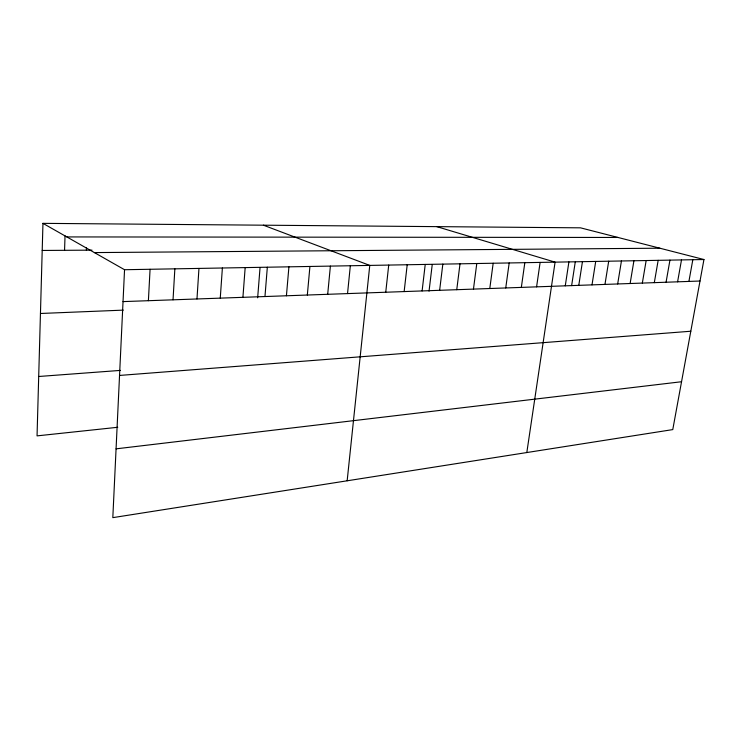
<?xml version="1.0" encoding="UTF-8"?>
<svg xmlns="http://www.w3.org/2000/svg" width="741" height="741" viewBox="0 0 741 741"><rect width="100%" height="100%" fill="white"/><g stroke="black" fill="none" stroke-linecap="round" stroke-linejoin="round"><path stroke-width="1.11" d="M42.959 223.356L124.544 269.724L112.817 517.644L672.772 429.595L703.95 259.526L580.49 227.83L42.959 223.356L37.05 435.875L117.745 427.279M64.56 250.31L65.041 235.814M86.373 250.171L86.465 247.874M148.395 300.698L150.071 269.279M173.033 299.818L174.857 268.844M196.976 298.966L198.959 268.418M220.262 298.132L222.383 268.001M242.918 297.326L245.169 267.603M257.655 297.808L260.035 267.77M264.963 296.539L267.334 267.214M286.424 295.779L288.916 266.834M307.33 295.029L309.923 266.464M327.689 294.307L330.393 266.102M347.538 293.593L350.336 265.75M347.159 480.798L369.768 265.408L263.407 225.19M385.746 292.232L388.719 265.074M404.151 291.574L407.207 264.75M422.111 290.935L425.232 264.435M429.039 291.185L432.216 264.694M439.635 290.315L442.831 264.12M456.752 289.703L460.013 263.824M473.462 289.101L476.787 263.527M489.792 288.518L493.173 263.24M505.742 287.953L509.187 262.953M521.34 287.397L524.832 262.675M536.586 286.85L540.124 262.407M526.814 452.547L555.083 262.147L436.764 226.635M565.272 285.831L568.903 261.906M571.635 285.628L575.238 262.138M578.777 285.35L582.445 261.666M592.003 284.877L595.708 261.434M604.962 284.414L608.704 261.202M617.67 283.96L621.44 260.98M630.119 283.516L633.925 260.758M642.336 283.081L646.161 260.545M654.312 282.654L658.165 260.332M666.066 282.238L669.947 260.128M677.589 281.821L681.498 259.924M688.908 281.423L692.826 259.72M116.068 448.842L681.544 381.735M119.542 375.437L690.807 331.236M38.699 376.493L120.45 370.398M40.449 313.48L123.312 310.127M123.034 301.606L700.004 281.024M124.544 269.724L703.95 259.526M94.394 252.588L659.861 248.207M42.209 250.458L91.986 250.143M66.838 236.925L618.022 237.463"/></g></svg>
